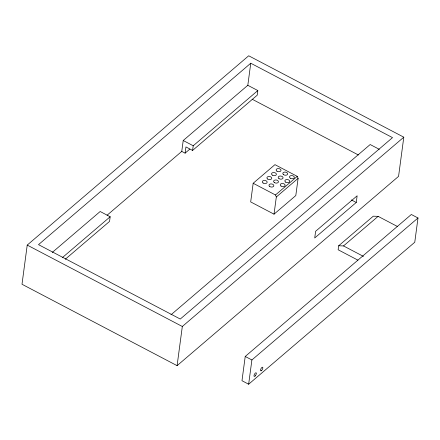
<?xml version="1.0" encoding="UTF-8"?>
<svg xmlns="http://www.w3.org/2000/svg" width="440" height="440" viewBox="0 0 440 440"><rect width="100%" height="100%" fill="white"/><g stroke="black" fill="none" stroke-linecap="round" stroke-linejoin="round"><path stroke-width="0.66" d="M27.225 245.086L22 284.257L177.095 365.662L398.569 176.363L403.799 137.187L248.705 55.781L27.225 245.086L182.32 326.491L403.799 137.187M52.239 252.466L100.166 211.503L110.171 216.755L109.549 221.419L65.269 259.264M107.069 215.243L181.764 151.399L183.216 140.514L247.814 85.3L250.762 63.228L392.513 137.632L180.263 319.044L38.511 244.64L250.762 63.228M181.764 151.399L185.103 153.148L185.933 146.927L192.599 150.43L257.197 95.216L257.824 90.552L247.814 85.3M192.599 150.43L193.226 145.767L257.824 90.552M177.095 365.662L182.32 326.491M253.171 183.266L250.679 201.922L274.027 214.176L295.807 195.558L298.106 178.354L297.242 176.352L274.951 164.654L253.171 183.266L275.462 194.97L276.326 196.972L274.027 214.176M245.223 356.466L241.984 380.716L248.655 384.219L414.766 242.242L418 217.993L411.329 214.489L245.223 356.466L251.895 359.964L418 217.993M248.655 384.219L251.895 359.964M397.452 226.501L378.125 216.354L373.274 216.194L338.668 245.773L338.135 249.761L357.907 260.139M356.252 202.477L357.143 195.795L315.618 231.292L314.721 237.974L356.252 202.477L351.401 199.931M62.244 257.719L110.171 216.755M185.103 153.148L189.788 149.138M275.462 194.97L297.242 176.352M276.326 196.972L298.106 178.354M170.968 314.809L370.178 144.535L379.275 149.309M338.668 245.773L343.519 245.933L378.125 216.354M252.126 99.209L358.386 154.985M183.216 140.514L193.226 145.767M343.519 245.933L363.445 256.394M255.261 375.848A2.041 0.781 -62.3 0 0 256.124 372.801A2.041 0.781 -62.3 0 0 254.1 375.15A2.041 0.781 -62.3 0 0 255.261 375.848M261.767 370.288A2.041 0.781 -62.3 0 0 262.631 367.241A2.041 0.781 -62.3 0 0 260.607 369.589A2.041 0.781 -62.3 0 0 261.767 370.288M283.608 174.691A2.448 1.562 7.6 0 0 287.623 174.174A2.448 1.562 7.6 0 0 284.499 172.101A2.448 1.562 7.6 0 0 283.608 174.691M276.942 171.188A2.448 1.562 7.6 0 0 280.951 170.671A2.448 1.562 7.6 0 0 277.827 168.597A2.448 1.562 7.6 0 0 276.942 171.188M290.279 178.189A2.448 1.562 7.6 0 0 294.294 177.672A2.448 1.562 7.6 0 0 291.17 175.604A2.448 1.562 7.6 0 0 290.279 178.189M285.665 182.138A2.448 1.562 7.6 0 0 289.68 181.615A2.448 1.562 7.6 0 0 286.555 179.548A2.448 1.562 7.6 0 0 285.665 182.138M272.327 175.131A2.448 1.562 7.6 0 0 276.337 174.614A2.448 1.562 7.6 0 0 273.213 172.546A2.448 1.562 7.6 0 0 272.327 175.131M274.384 182.578A2.448 1.562 7.6 0 0 278.394 182.061A2.448 1.562 7.6 0 0 275.27 179.988A2.448 1.562 7.6 0 0 274.384 182.578M281.05 186.082A2.448 1.562 7.6 0 0 285.065 185.559A2.448 1.562 7.6 0 0 281.941 183.491A2.448 1.562 7.6 0 0 281.05 186.082M269.764 186.516A2.448 1.562 7.6 0 0 273.779 186.01A2.448 1.562 7.6 0 0 270.666 183.931A2.448 1.562 7.6 0 0 269.764 186.516M263.098 183.018A2.448 1.562 7.6 0 0 267.108 182.501A2.448 1.562 7.6 0 0 263.984 180.433A2.448 1.562 7.6 0 0 263.098 183.018M278.999 178.635A2.448 1.562 7.6 0 0 283.008 178.118A2.448 1.562 7.6 0 0 279.884 176.044A2.448 1.562 7.6 0 0 278.999 178.635M267.713 179.075A2.448 1.562 7.6 0 0 271.722 178.558A2.448 1.562 7.6 0 0 268.598 176.49A2.448 1.562 7.6 0 0 267.713 179.075"/></g></svg>
